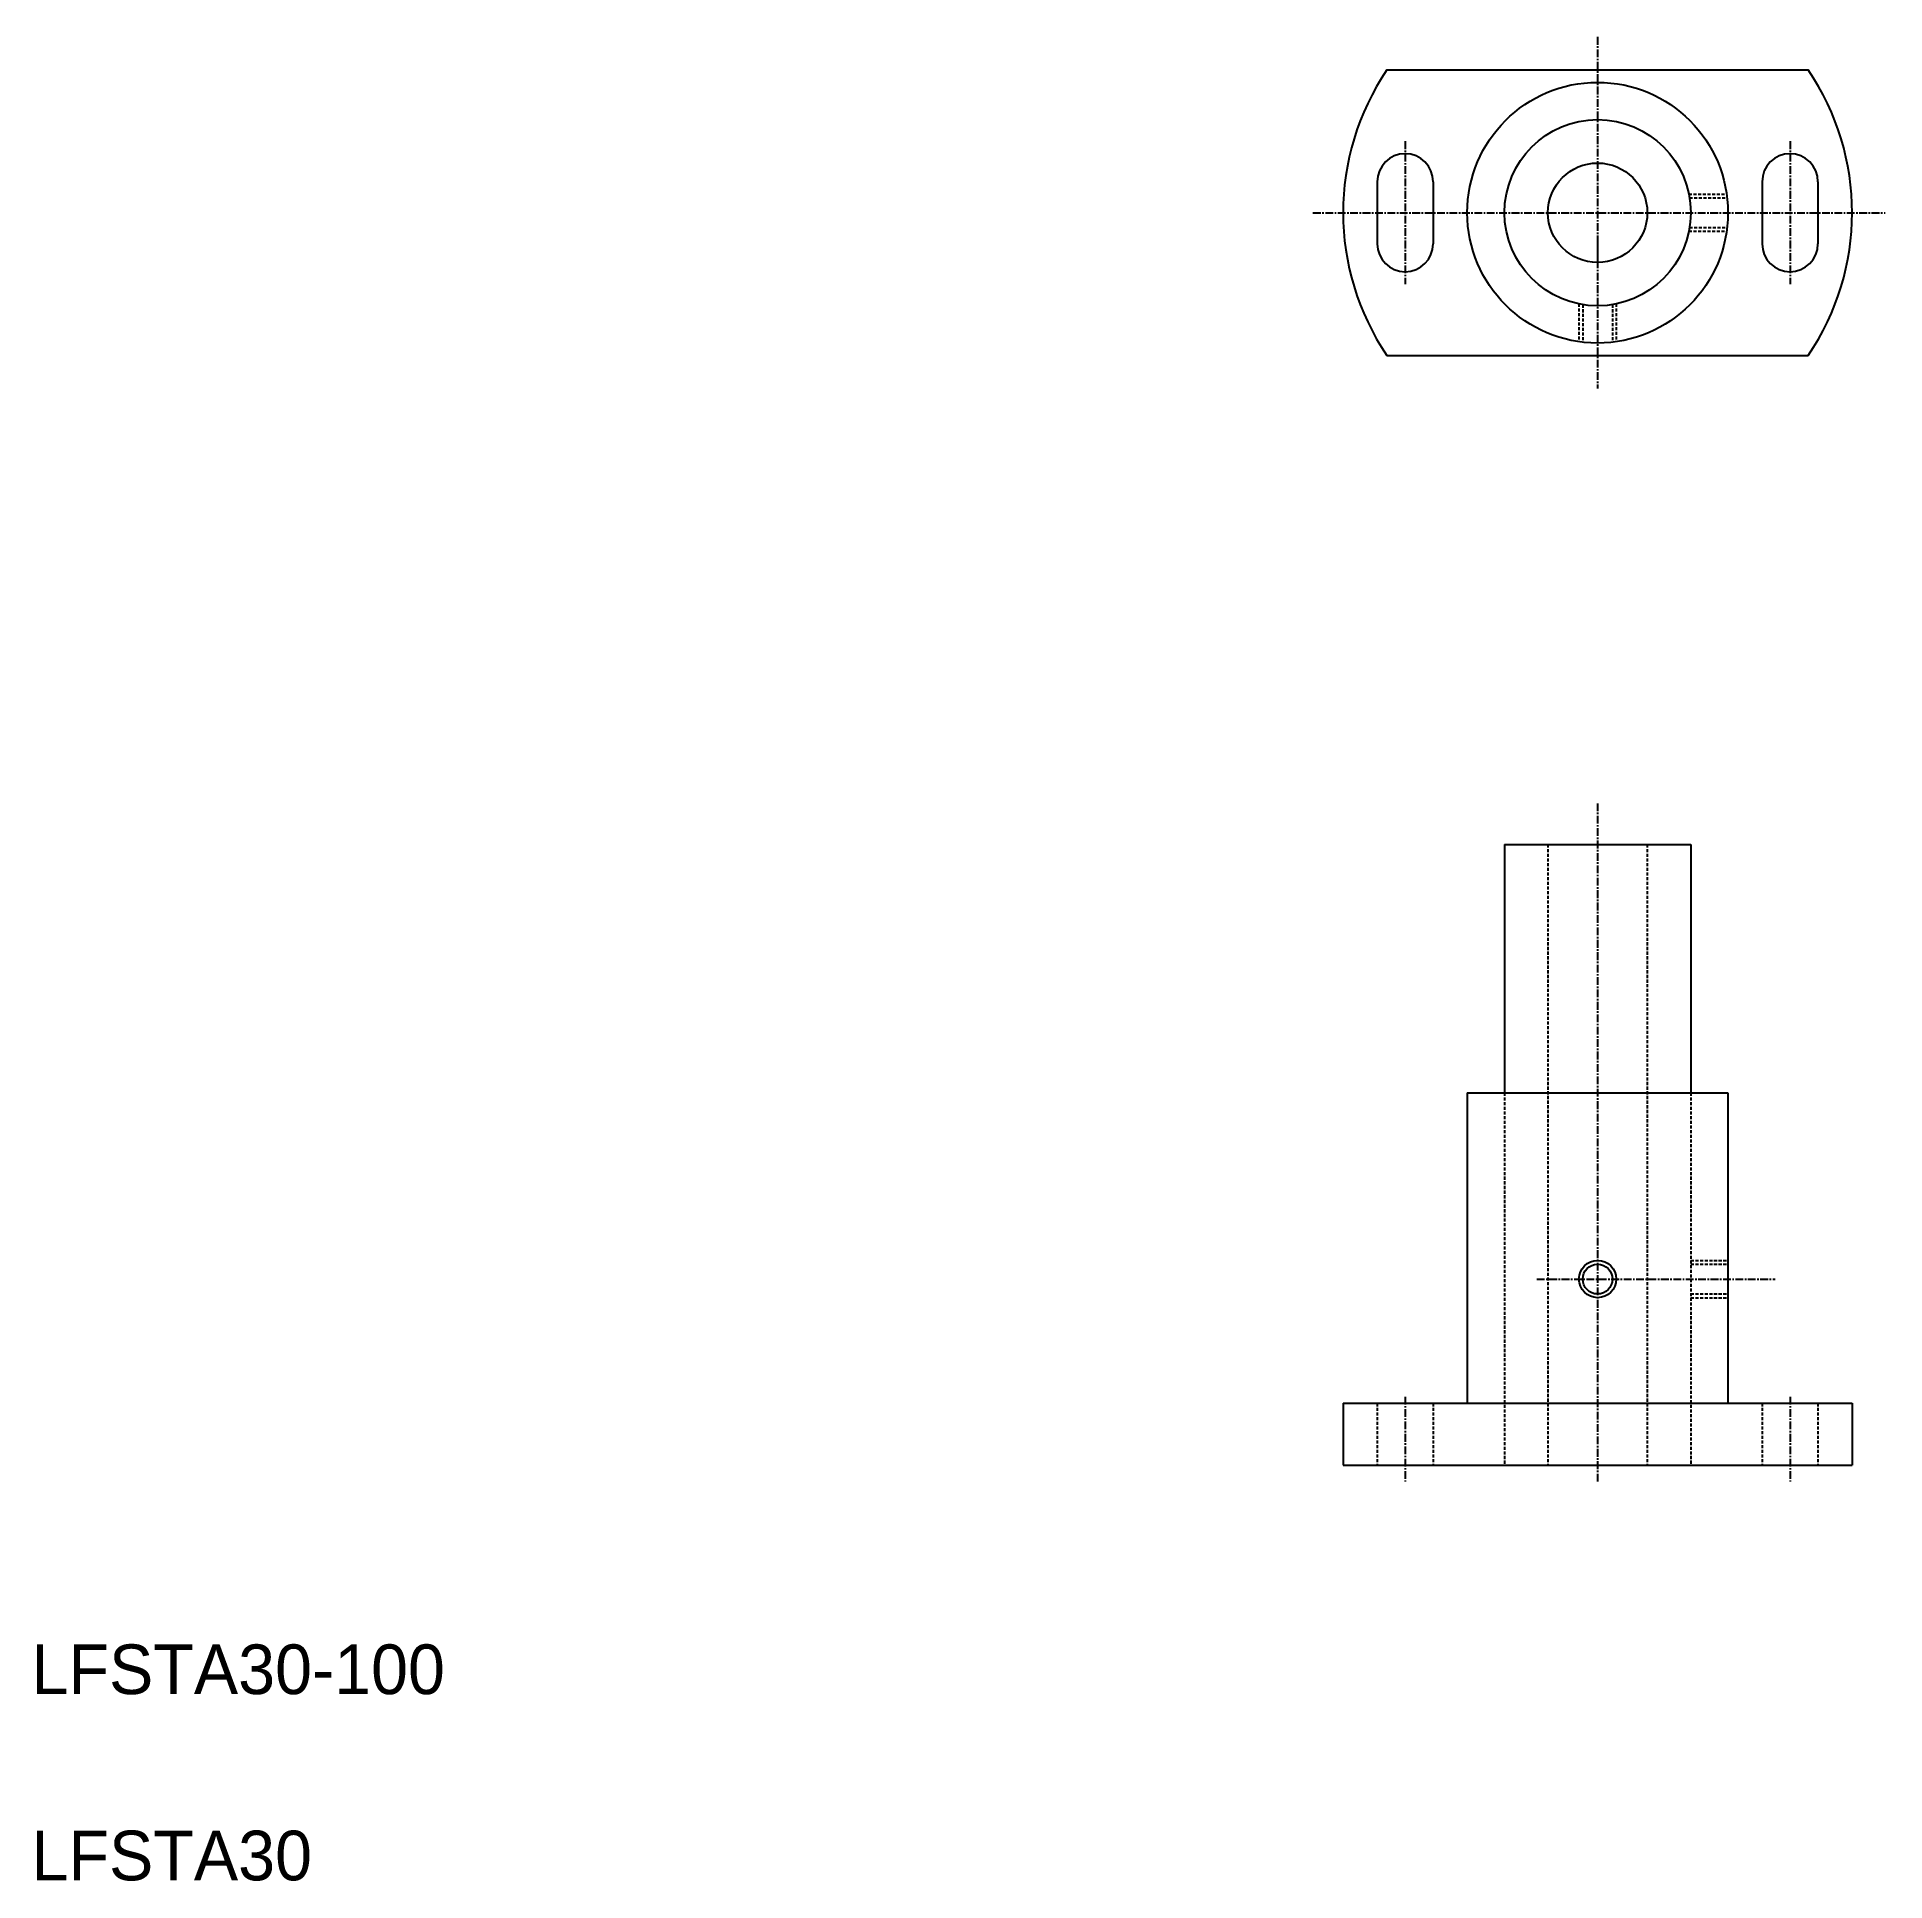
# Model space of a CAD drawing. Extents: x 21 to 319, y 20 to 317.
import ezdxf

# ---------------------------------------------------------------- set-up
doc = ezdxf.new("R2010")
doc.units = 0
doc.linetypes.add('CENTER', pattern=[2, 1.25, -0.25, 0.25, -0.25])
doc.linetypes.add('DASHED', pattern=[0.75, 0.5, -0.25])
doc.layers.get('0').update_dxf_attribs({"linetype": 'CONTINUOUS'})
doc.layers.add('CENTER', color=1, linetype='CENTER')

msp = doc.modelspace()

# ---------------------------------------------------------------- linework, layer by layer
at = {"color": 7, "linetype": 'CONTINUOUS'}
for p, q in [((238.35, 311.65), (306.23, 311.65)), ((236.79, 293.65), (236.79, 283.65)), ((245.79, 293.65), (245.79, 283.65)), ((298.79, 293.65), (298.79, 283.65)), ((307.79, 293.65), (307.79, 283.65)), ((238.35, 265.65), (306.23, 265.65)), ((257.29, 186.86), (257.29, 146.86)), ((287.29, 186.86), (287.29, 146.86)), ((251.29, 146.86), (251.29, 96.86)), ((293.29, 146.86), (293.29, 96.86)), ((231.29, 96.86), (231.29, 86.86)), ((313.29, 96.86), (313.29, 86.86))]:
    msp.add_line(p, q, dxfattribs=at)
at = {"color": 3, "linetype": 'DASHED'}
for p, q in [((286.99, 291.65), (293.07, 291.65)), ((287.1, 291.05), (293.15, 291.05)), ((287.1, 286.25), (293.15, 286.25)), ((286.99, 285.65), (293.07, 285.65)), ((269.29, 273.96), (269.29, 267.87)), ((275.29, 273.96), (275.29, 267.87)), ((269.89, 273.85), (269.89, 267.79)), ((274.69, 273.85), (274.69, 267.79)), ((264.29, 186.86), (264.29, 86.86)), ((280.29, 186.86), (280.29, 86.86)), ((257.29, 146.86), (257.29, 86.86)), ((287.29, 146.86), (287.29, 86.86)), ((287.29, 119.86), (293.29, 119.86)), ((287.29, 119.26), (293.29, 119.26)), ((287.29, 114.46), (293.29, 114.46)), ((287.29, 113.86), (293.29, 113.86)), ((236.79, 96.86), (236.79, 86.86)), ((245.79, 96.86), (245.79, 86.86)), ((298.79, 96.86), (298.79, 86.86)), ((307.79, 96.86), (307.79, 86.86))]:
    msp.add_line(p, q, dxfattribs=at)
for p, q in [((257.29, 186.86), (287.29, 186.86)), ((251.29, 146.86), (293.29, 146.86)), ((231.29, 96.86), (313.29, 96.86)), ((231.29, 86.86), (313.29, 86.86)), ((251.79, 86.86), (251.79, 86.86)), ((272.29, 86.86), (272.29, 86.86))]:
    msp.add_line(p, q)
for centre, radius in [((272.29, 288.65), 21), ((272.29, 288.65), 15), ((272.29, 288.65), 8), ((272.29, 116.86), 2.4)]:
    msp.add_circle(centre, radius)
at = {"color": 3}
msp.add_circle((272.29, 116.86), 3, dxfattribs=at)
for start, end in [(145.8767, 214.1233), (325.8767, 34.1233)]:
    msp.add_arc((272.29, 288.65), 41, start, end)
at = {"color": 7, "linetype": 'CONTINUOUS'}
for centre, start, end in [((241.29, 293.65), 0, 180), ((303.29, 293.65), 0, 180), ((241.29, 283.65), 180, 0), ((303.29, 283.65), 180, 0)]:
    msp.add_arc(centre, 4.5, start, end, dxfattribs=at)
at = {"layer": 'CENTER', "color": 1, "linetype": 'CENTER'}
for p, q in [((272.29, 316.96), (272.29, 260.32)), ((241.29, 300.15), (241.29, 277.15)), ((303.29, 300.15), (303.29, 277.15)), ((226.44, 288.65), (318.59, 288.65)), ((272.29, 284.65), (272.29, 280.65)), ((272.29, 193.5), (272.29, 84.24)), ((262.5, 116.86), (300.89, 116.86)), ((241.29, 97.91), (241.29, 84.24)), ((303.29, 97.91), (303.29, 84.24))]:
    msp.add_line(p, q, dxfattribs=at)

# ---------------------------------------------------------------- texts
for s, p in [('LFSTA30-100', (20, 50)), ('LFSTA30', (20, 20))]:
    msp.add_text(s, height=8).set_placement(p)

doc.saveas('drawing.dxf')
